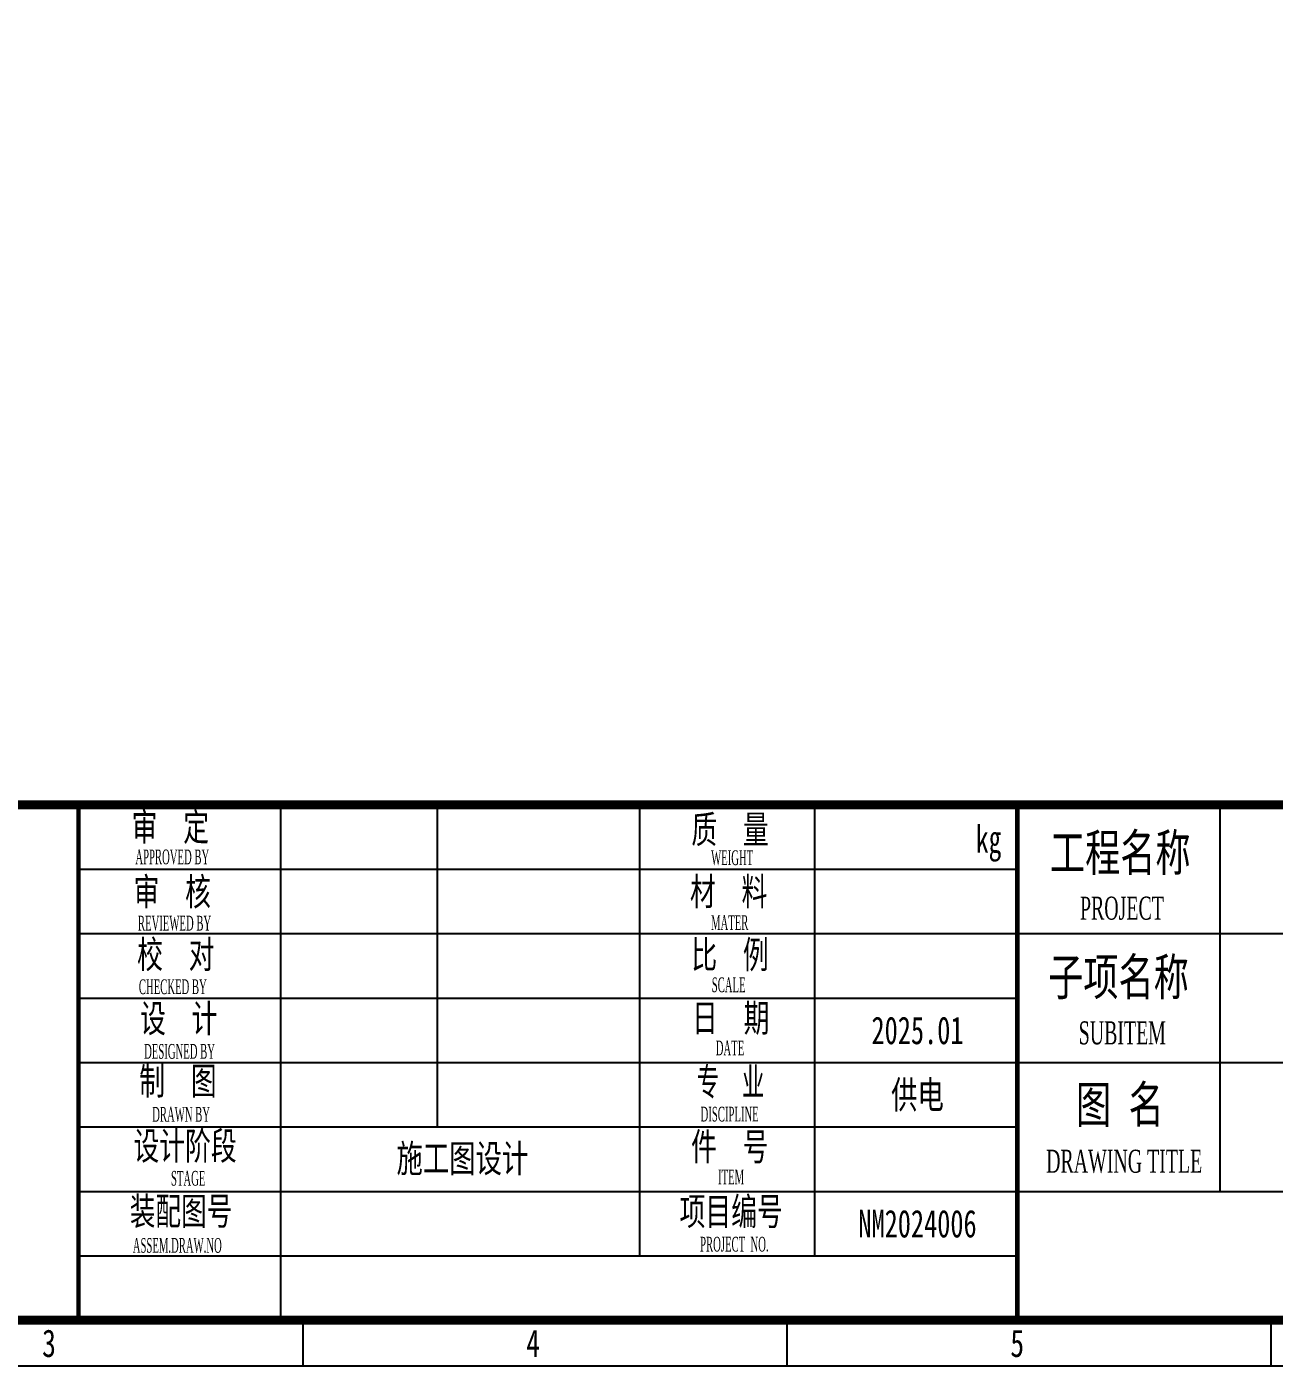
# Model space of a CAD drawing. Header units: millimetres. Extents: x -705761 to 1364679, y -410401 to 446404.
# Drawn here: x -520318 to -506764, y 286314 to 300867 of the extents above; entities that cross this region are included whole.
import ezdxf
from ezdxf.enums import TextEntityAlignment as Align

# ---------------------------------------------------------------- set-up
doc = ezdxf.new("R2010")
doc.units = ezdxf.units.MM
doc.layers.add('TK', color=7, linetype='Continuous')
doc.layers.add('模板-签名-公用', color=3, linetype='Continuous')
doc.layers.add('图框', color=7, linetype='Continuous', lineweight=13)
doc.styles.get("Standard").update_dxf_attribs({"font": 'arial.ttf'})
doc.styles.add('Style-Times New Roman', font='times.ttf')
doc.styles.add('Style-仿宋_GB2312', font='')
doc.styles.add('宋体', font='', dxfattribs={"width": 0.7, "height": 2.5})
doc.styles.add('宋体_1', font='', dxfattribs={"width": 0.7, "height": 2.386364})
doc.styles.get('Style-仿宋_GB2312').set_extended_font_data('仿宋_GB2312')
doc.styles.get('宋体').set_extended_font_data('SimSun')
doc.styles.get('宋体_1').set_extended_font_data('SimSun')

# ---------------------------------------------------------------- blocks, each defined once
blk = doc.blocks.new('BSIET_通用图框_A3_1')
at = {"layer": '图框', "color": 7, "linetype": 'Continuous', "lineweight": 25}
for p, q in [((-262.6, 0), (-262.6, 5)), ((-210, 0), (-210, 5)), ((-157.4, 0), (-157.4, 5))]:
    blk.add_line(p, q, dxfattribs=at)
at = {"layer": '图框', "lineweight": 25}
blk.add_lwpolyline([(-420, 297), (0, 297), (0, 0), (-420, 0)], close=True, dxfattribs=at)
at = {"layer": '图框', "lineweight": 100}
blk.add_lwpolyline([(-395, 292), (-5, 292), (-5, 5), (-395, 5)], close=True, dxfattribs=at)
at = {"layer": 'TK', "style": '宋体_1', "width": 0.7, "flags": 3}
for tag, p in [('LZCO_NGZBS-W50-H30-D10_T7', (-43.87, 279.75)), ('LZCO_NJN-W50-H30-D10_T7', (-42.73, 248.65))]:
    blk.add_attdef(tag, text='', height=3, dxfattribs=at).set_placement(p, align=Align.MIDDLE_CENTER)
at = {"layer": 'TK', "style": '宋体', "width": 0.7, "flags": 3}
for tag, p in [('LZHQ_N会签6_T6_H6', (-407.25, 57.08)), ('LZHQ_N会签5_T6_H6', (-407.25, 49.08)), ('LZHQ_N会签4_T6_H6', (-407.25, 41.08)), ('LZHQ_N会签3_T6_H6', (-407.25, 33.08)), ('LZHQ_N会签2_T6_H6', (-407.25, 25.08)), ('LZHQ_N会签1_T6_H6', (-407.25, 17.08))]:
    blk.add_attdef(tag, text='', height=2.5, dxfattribs=at).set_placement(p, align=Align.MIDDLE)
at = {"layer": '图框', "color": 7, "linetype": 'Continuous', "lineweight": 25, "style": 'Style-仿宋_GB2312', "width": 0.733334}
for s, p in [('3', (-290.2, 2.5)), ('4', (-237.6, 2.5)), ('5', (-185, 2.5))]:
    blk.add_text(s, height=3, dxfattribs=at).set_placement(p, align=Align.MIDDLE_CENTER)
at = {"layer": '模板-签名-公用', "style": '宋体', "width": 0.7}
blk.add_attdef('LZTQINS', text='', height=2, dxfattribs=at).set_placement((-5, 5), align=Align.MIDDLE)
at = {"layer": '模板-签名-公用', "style": '宋体', "width": 0.7, "flags": 3}
blk.add_attdef('LZFRAME', (-40.91, 2.06), '', height=3, dxfattribs=at)
blk = doc.blocks.new('BSIET_通用图纸_A3(2024)_1')
at = {"layer": '图框', "color": 7, "linetype": 'Continuous', "lineweight": 25}
for p, q in [((-260, 0), (-260, 56)), ((-243, 21), (-243, 56)), ((-221, 7), (-221, 56)), ((-202, 7), (-202, 56)), ((-158, 56), (-158, 14)), ((-282, 49), (-180, 49)), ((-282, 42), (0, 42)), ((-282, 35), (-180, 35)), ((-282, 28), (0, 28)), ((-282, 21), (-180, 21)), ((-282, 14), (0, 14)), ((-282, 7), (-180, 7))]:
    blk.add_line(p, q, dxfattribs=at)
at = {"layer": '图框', "const_width": 1}
blk.add_lwpolyline([(-390, 56), (0, 56), (0, 0), (-390, 0)], close=True, dxfattribs=at)
at = {"layer": '图框', "const_width": 0.5}
for points in [[(-282, 56), (-282, 0)], [(-180, 56), (-180, 0)]]:
    blk.add_lwpolyline(points, dxfattribs=at)
at = {"layer": '图框', "color": 7, "linetype": 'Continuous'}
for s, height, style, width, p in [('审  定 ', 3, 'Style-仿宋_GB2312', 0.685714, (-276.23, 52.09)), ('质  量', 3, 'Style-仿宋_GB2312', 0.685714, (-215.41, 51.83)), ('kg', 3, 'Style-仿宋_GB2312', 0.685714, (-184.51, 50.79)), ('工程名称 ', 4, 'Style-仿宋_GB2312', 0.7, (-176.44, 48.81)), ('APPROVED BY', 1.6, 'Style-Times New Roman', 0.48, (-275.82, 49.54)), (' WEIGHT', 1.6, 'Style-Times New Roman', 0.48, (-213.55, 49.45)), ('审  核', 3, 'Style-仿宋_GB2312', 0.685714, (-276.02, 45.06)), ('材  料', 3, 'Style-仿宋_GB2312', 0.685714, (-215.56, 45.09)), ('PROJECT', 2.5, 'Style-Times New Roman', 0.571429, (-173.18, 43.52)), ('  REVIEWED BY', 1.6, 'Style-Times New Roman', 0.48, (-276.12, 42.34)), ('MATER', 1.6, 'Style-Times New Roman', 0.48, (-213.27, 42.4)), ('校  对 ', 3, 'Style-仿宋_GB2312', 0.685714, (-275.63, 38.25)), ('比  例', 3, 'Style-仿宋_GB2312', 0.685714, (-215.41, 38.23)), ('子项名称 ', 4, 'Style-仿宋_GB2312', 0.7, (-176.63, 35.3)), ('CHECKED BY', 1.6, 'Style-Times New Roman', 0.48, (-275.44, 35.43)), (' SCALE', 1.6, 'Style-Times New Roman', 0.48, (-213.48, 35.64)), ('设  计', 3, 'Style-仿宋_GB2312', 0.685714, (-275.31, 31.29)), ('日  期', 3, 'Style-仿宋_GB2312', 0.685714, (-215.34, 31.34)), ('SUBITEM', 2.5, 'Style-Times New Roman', 0.571429, (-173.32, 29.97)), (' DESIGNED BY', 1.6, 'Style-Times New Roman', 0.48, (-275.16, 28.41)), (' DATE', 1.6, 'Style-Times New Roman', 0.48, (-213.05, 28.78)), ('制  图 ', 3, 'Style-仿宋_GB2312', 0.685714, (-275.4, 24.5)), ('图 名', 4, 'Style-仿宋_GB2312', 0.7, (-173.62, 21.44)), ('DRAWN BY', 1.6, 'Style-Times New Roman', 0.48, (-273.99, 21.57)), ('件  号', 3, 'Style-仿宋_GB2312', 0.685714, (-215.44, 17.36)), ('STAGE', 1.6, 'Style-Times New Roman', 0.48, (-271.95, 14.62)), ('ITEM', 1.6, 'Style-Times New Roman', 0.48, (-212.51, 14.77)), ('装配图号', 3, 'Style-仿宋_GB2312', 0.68, (-276.42, 10.36)), ('ASSEM.DRAW.NO', 1.6, 'Style-Times New Roman', 0.48, (-276.1, 7.33)), ('PROJECT  NO.', 1.6, 'Style-Times New Roman', 0.48, (-214.46, 7.46))]:
    blk.add_text(s, height=height, dxfattribs=dict(at, style=style, width=width)).set_placement(p)
at = {"layer": '图框', "color": 7, "linetype": 'Continuous', "lineweight": 20, "style": 'Style-仿宋_GB2312'}
for s, width, p in [('专  业', 0.6, (-214.83, 24.41)), ('设计阶段', 0.685714, (-276.03, 17.44)), ('项目编号', 0.685714, (-216.69, 10.32))]:
    blk.add_text(s, height=3, dxfattribs=dict(at, width=width)).set_placement(p)
at = {"layer": '图框', "color": 7, "linetype": 'Continuous', "lineweight": 20, "style": 'Style-Times New Roman'}
for s, height, width, p in [('DISCIPLINE', 1.6, 0.48, (-211.25, 22.39)), ('DRAWING TITLE', 2.5, 0.571429, (-168.38, 17.27))]:
    blk.add_text(s, height=height, dxfattribs=dict(at, width=width)).set_placement(p, align=Align.MIDDLE_CENTER)
at = {"layer": '图框', "style": '宋体_1', "width": 0.7, "flags": 3}
for tag, height, p in [('LZCO_NYLGD-W67-H36-D10_T7', 3, (-48.39, 100.29)), ('N审定_T5', 2.5, (-250.93, 52.29)), ('N审核_T5', 2.5, (-250.93, 45.29)), ('N校对_T5', 2.5, (-250.93, 38.29)), ('N设计_T5', 2.5, (-250.93, 31.29)), ('LZCO_NCB-W67-H36-D10_T7', 3, (-321.62, 27.88)), ('N制图_T5', 2.5, (-250.93, 24.29))]:
    blk.add_attdef(tag, text='', height=height, dxfattribs=at).set_placement(p, align=Align.MIDDLE_CENTER)
at = {"layer": '图框', "color": 7, "style": 'Style-仿宋_GB2312'}
for tag, height, width, p in [('质量', 3, 0.7, (-191, 52.5)), ('材料', 3, 0.7, (-190.9, 45.85)), ('比例', 3, 0.7, (-190.84, 38.49)), ('页码', 4, 0.7, (-38.16, 35.01)), ('总页数', 4, 0.7, (-19.52, 35.14)), ('版本号', 2.5, 0.7, (-6.24, 34.38)), ('出图日期', 3, 0.7, (-190.84, 31.49)), ('专业', 3, 0.7, (-190.84, 24.49)), ('图号', 4, 0.7, (-24, 21)), ('设计阶段', 3, 0.7, (-240.29, 17.58)), ('件号', 3, 0.7, (-190.84, 17.49)), ('装配图号', 3, 0.68, (-240.45, 10.88)), ('项目编号', 3, 0.7, (-190.84, 10.49))]:
    blk.add_attdef(tag, text='', height=height, dxfattribs=dict(at, width=width)).set_placement(p, align=Align.MIDDLE)
at = {"layer": '图框', "style": '宋体_1', "width": 0.7, "flags": 3}
for tag, p in [('N审定_T6_H12_MV0.5_W15', (-231.91, 51.51)), ('N审核_T6_H12_MV0.5_W15', (-231.91, 44.51)), ('N校对_T6_H12_MV0.5_W15', (-231.91, 37.51)), ('N设计_T6_H12_MV0.5_W15', (-231.91, 30.51)), ('N制图_T6_H12_MV0.5_W15', (-231.91, 23.51))]:
    blk.add_attdef(tag, text='', height=1.5, dxfattribs=at).set_placement(p, align=Align.CENTER)
at = {"layer": '图框', "color": 7, "lineweight": 30, "width": 0.7, "flags": 104}
for tag, p in [('项目名称', (-79.18, 49.1)), ('子项', (-111.07, 34.83)), ('图名', (-111, 21))]:
    blk.add_attdef(tag, text='', height=4, dxfattribs=at).set_placement(p, align=Align.MIDDLE_CENTER)
at = {"layer": '图框', "style": '宋体', "width": 0.7, "flags": 3}
blk.add_attdef('LZBARCODE_T1', text='', height=3, dxfattribs=at).set_placement((-364.44, 3.34), align=Align.BOTTOM_RIGHT)

msp = doc.modelspace()

# ---------------------------------------------------------------- block references
at = {"layer": '图框', "xscale": 100, "yscale": 100, "zscale": 100}
msp.add_blockref('BSIET_通用图框_A3_1', (-491056.07, 286313.64), dxfattribs=at)
at = {"layer": '图框'}
ref = msp.add_blockref('BSIET_通用图纸_A3(2024)_1', (-491556.07, 286813.64), dxfattribs=dict(at, xscale=100, yscale=100, zscale=100))
ref.add_attrib('设计阶段', '施工图设计', dxfattribs={"color": 7, "height": 300, "style": 'Style-仿宋_GB2312', "width": 0.7}).set_placement((-515584.91, 288571.83), align=Align.MIDDLE_CENTER)
ref.add_attrib('项目编号', 'NM2024006', dxfattribs={"color": 7, "height": 300, "style": 'Style-仿宋_GB2312', "width": 0.7}).set_placement((-510639.76, 287862.82), align=Align.MIDDLE_CENTER)
ref.add_attrib('出图日期', '2025.01', dxfattribs={"color": 7, "height": 300, "style": 'Style-仿宋_GB2312', "width": 0.7}).set_placement((-510639.76, 289962.82), align=Align.MIDDLE_CENTER)
ref.add_attrib('专业', '供电', dxfattribs={"color": 7, "height": 300, "style": 'Style-仿宋_GB2312', "width": 0.7}).set_placement((-510639.76, 289262.82), align=Align.MIDDLE_CENTER)

doc.saveas('drawing.dxf')
